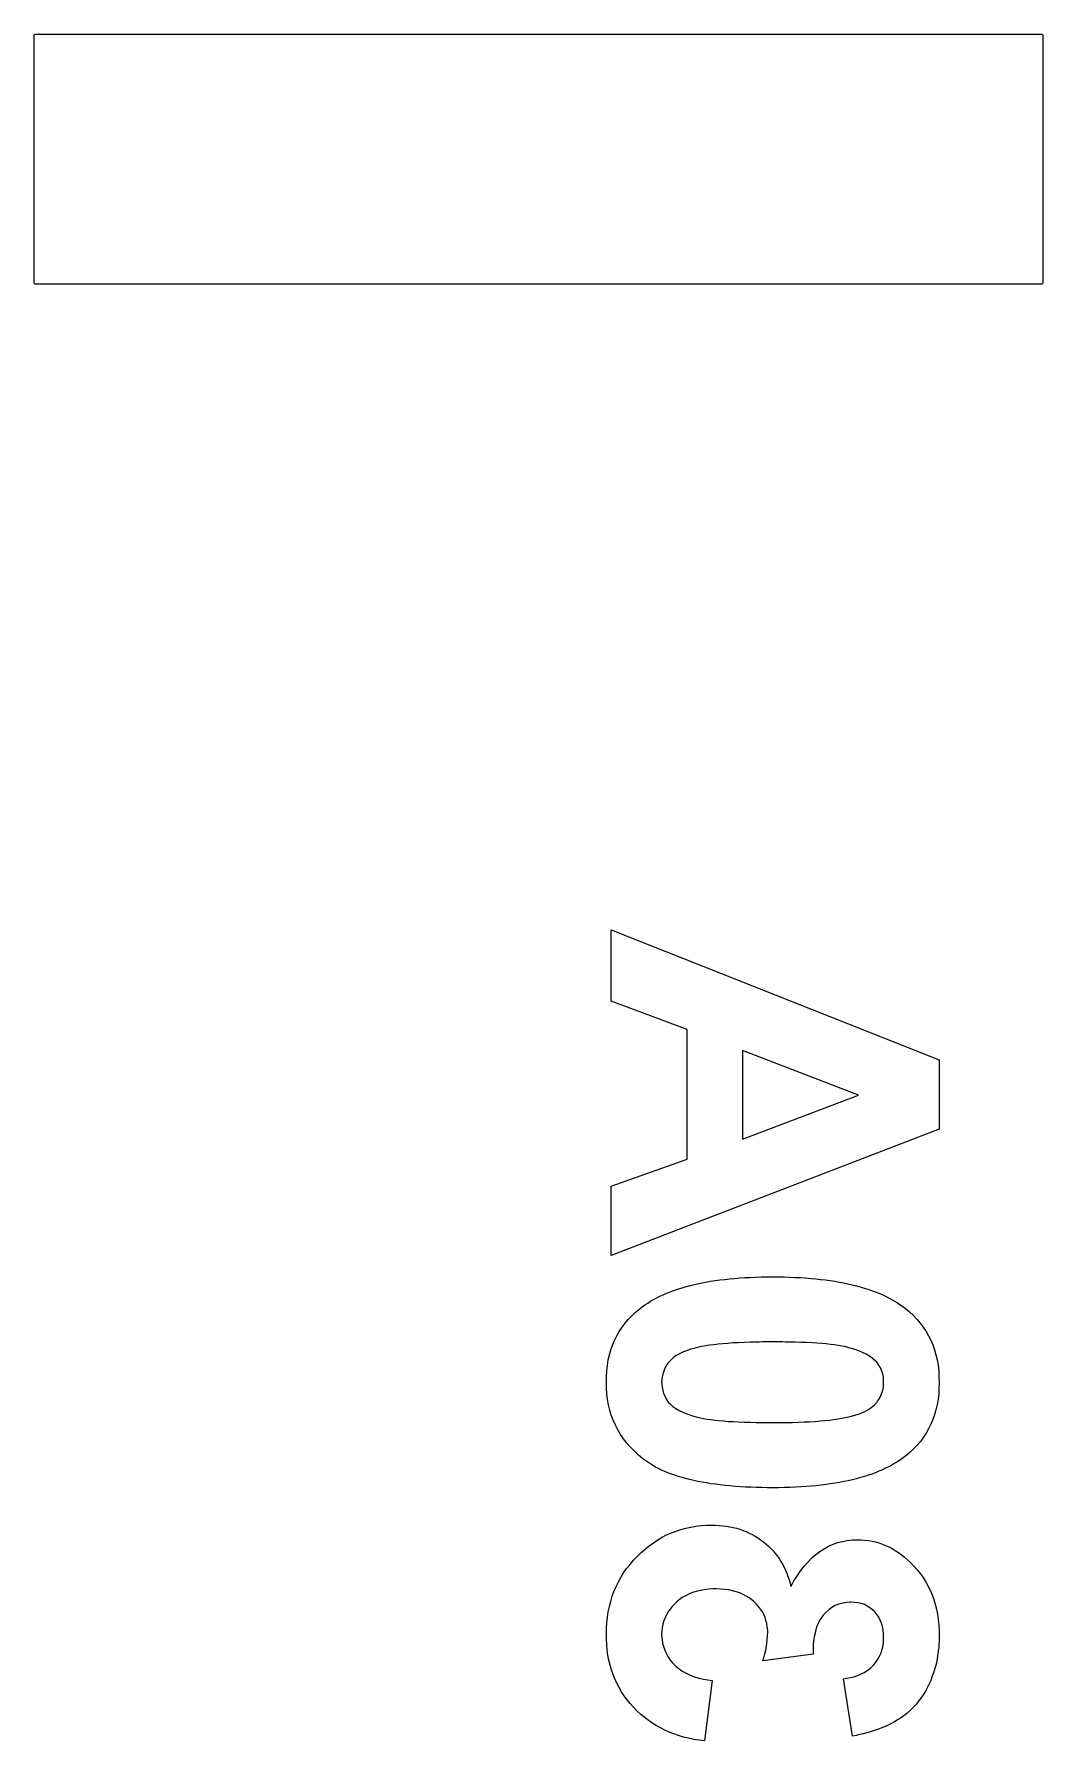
# Model space of a CAD drawing. Extents: x 102.4 to 200.2, y -128.1 to -62.9.
# Drawn here: x 114.17 to 118.86, y -80.29 to -72.35 of the extents above; entities that cross this region are included whole.
import ezdxf

# ---------------------------------------------------------------- set-up
doc = ezdxf.new("R2010")
doc.units = 0
doc.layers.add('BLACK', color=7, linetype='CONTINUOUS')

msp = doc.modelspace()

# ---------------------------------------------------------------- linework, layer by layer
at = {"layer": 'BLACK', "linetype": 'CONTINUOUS'}
for p, q in [((114.172, -72.3575), (114.174, -72.354)), ((114.172, -73.5105), (114.172, -72.3575)), ((114.174, -72.354), (114.177, -72.3525)), ((114.177, -72.3525), (118.856, -72.3525)), ((118.856, -72.3525), (118.86, -72.354)), ((118.86, -72.354), (118.861, -72.3575)), ((118.861, -72.3575), (118.861, -73.5105)), ((114.174, -73.5141), (114.172, -73.5105)), ((114.177, -73.5155), (114.174, -73.5141)), ((118.856, -73.5155), (114.177, -73.5155)), ((118.86, -73.5141), (118.856, -73.5155)), ((118.861, -73.5105), (118.86, -73.5141)), ((116.855, -76.8489), (116.855, -76.5174)), ((116.855, -76.5174), (118.379, -77.1222)), ((117.207, -76.9808), (116.855, -76.8489)), ((117.207, -77.079), (117.207, -76.9808)), ((117.207, -77.5849), (117.207, -77.079)), ((118.004, -77.2871), (117.465, -77.079)), ((117.465, -77.079), (117.465, -77.4912)), ((118.379, -77.1222), (118.379, -77.4446)), ((117.465, -77.4912), (118.004, -77.2871)), ((118.379, -77.4446), (116.855, -78.033)), ((116.855, -77.7095), (117.207, -77.5849)), ((116.855, -78.033), (116.855, -77.7095)), ((117.198, -78.1785), (117.216, -78.1734)), ((117.216, -78.1734), (117.235, -78.1687)), ((117.235, -78.1687), (117.255, -78.1642)), ((117.255, -78.1642), (117.275, -78.16)), ((117.275, -78.16), (117.295, -78.156)), ((117.295, -78.156), (117.316, -78.1524)), ((117.316, -78.1524), (117.338, -78.1491)), ((117.338, -78.1491), (117.36, -78.146)), ((117.36, -78.146), (117.382, -78.1433)), ((117.382, -78.1433), (117.405, -78.1408)), ((117.405, -78.1408), (117.428, -78.1387)), ((117.428, -78.1387), (117.452, -78.1368)), ((117.452, -78.1368), (117.476, -78.1352)), ((117.476, -78.1352), (117.501, -78.1339)), ((117.501, -78.1339), (117.526, -78.1329)), ((117.526, -78.1329), (117.552, -78.1321)), ((117.552, -78.1321), (117.578, -78.1317)), ((117.578, -78.1317), (117.605, -78.1316)), ((117.605, -78.1316), (117.632, -78.1317)), ((117.632, -78.1317), (117.658, -78.1321)), ((117.658, -78.1321), (117.684, -78.1329)), ((117.684, -78.1329), (117.709, -78.1339)), ((117.709, -78.1339), (117.734, -78.1352)), ((117.734, -78.1352), (117.758, -78.1367)), ((117.758, -78.1367), (117.782, -78.1386)), ((117.782, -78.1386), (117.805, -78.1408)), ((117.805, -78.1408), (117.828, -78.1432)), ((117.828, -78.1432), (117.85, -78.1459)), ((117.85, -78.1459), (117.872, -78.149)), ((117.872, -78.149), (117.894, -78.1523)), ((117.894, -78.1523), (117.915, -78.1559)), ((117.915, -78.1559), (117.935, -78.1597)), ((117.935, -78.1597), (117.955, -78.1639)), ((117.955, -78.1639), (117.975, -78.1684)), ((117.975, -78.1684), (117.994, -78.1731)), ((117.994, -78.1731), (118.012, -78.1782)), ((118.012, -78.1782), (118.03, -78.1835)), ((117.011, -78.262), (117.024, -78.2534)), ((117.024, -78.2534), (117.037, -78.2452)), ((117.037, -78.2452), (117.051, -78.2372)), ((117.051, -78.2372), (117.066, -78.2295)), ((117.066, -78.2295), (117.08, -78.2221)), ((117.08, -78.2221), (117.096, -78.215)), ((117.096, -78.215), (117.112, -78.2082)), ((117.112, -78.2082), (117.128, -78.2017)), ((117.128, -78.2017), (117.145, -78.1955)), ((117.145, -78.1955), (117.162, -78.1895)), ((117.162, -78.1895), (117.179, -78.1839)), ((117.179, -78.1839), (117.198, -78.1785)), ((118.03, -78.1835), (118.048, -78.1891)), ((118.048, -78.1891), (118.065, -78.195)), ((118.065, -78.195), (118.082, -78.2012)), ((118.082, -78.2012), (118.098, -78.2076)), ((118.098, -78.2076), (118.114, -78.2144)), ((118.114, -78.2144), (118.129, -78.2215)), ((118.129, -78.2215), (118.144, -78.2288)), ((118.144, -78.2288), (118.158, -78.2364)), ((118.158, -78.2364), (118.172, -78.2443)), ((118.172, -78.2443), (118.185, -78.2525)), ((118.185, -78.2525), (118.198, -78.261)), ((116.919, -78.3473), (116.934, -78.3293)), ((116.934, -78.3293), (116.95, -78.3121)), ((116.95, -78.3121), (116.968, -78.2957)), ((116.968, -78.2957), (116.987, -78.2799)), ((116.987, -78.2799), (116.999, -78.2708)), ((116.999, -78.2708), (117.011, -78.262)), ((118.198, -78.261), (118.21, -78.2698)), ((118.21, -78.2698), (118.222, -78.2788)), ((118.222, -78.2788), (118.241, -78.2947)), ((118.241, -78.2947), (118.259, -78.3113)), ((118.259, -78.3113), (118.275, -78.3286)), ((118.275, -78.3286), (118.291, -78.3467)), ((116.87, -78.4268), (116.881, -78.4058)), ((116.881, -78.4058), (116.892, -78.3855)), ((116.892, -78.3855), (116.905, -78.3661)), ((116.905, -78.3661), (116.919, -78.3473)), ((118.291, -78.3467), (118.305, -78.3655)), ((118.305, -78.3655), (118.318, -78.3851)), ((118.318, -78.3851), (118.329, -78.4054)), ((118.329, -78.4054), (118.34, -78.4265)), ((116.841, -78.5182), (116.847, -78.4942)), ((116.847, -78.4942), (116.853, -78.471)), ((116.853, -78.471), (116.861, -78.4485)), ((116.861, -78.4485), (116.87, -78.4268)), ((117.16, -78.4954), (117.147, -78.504)), ((117.175, -78.4874), (117.16, -78.4954)), ((117.191, -78.48), (117.175, -78.4874)), ((117.209, -78.4733), (117.191, -78.48)), ((117.223, -78.4686), (117.209, -78.4733)), ((117.239, -78.4642), (117.223, -78.4686)), ((117.26, -78.4588), (117.239, -78.4642)), ((117.276, -78.4556), (117.26, -78.4588)), ((117.293, -78.4525), (117.276, -78.4556)), ((117.311, -78.4497), (117.293, -78.4525)), ((117.331, -78.4471), (117.311, -78.4497)), ((117.351, -78.4448), (117.331, -78.4471)), ((117.373, -78.4427), (117.351, -78.4448)), ((117.396, -78.4408), (117.373, -78.4427)), ((117.42, -78.4391), (117.396, -78.4408)), ((117.445, -78.4377), (117.42, -78.4391)), ((117.472, -78.4366), (117.445, -78.4377)), ((117.499, -78.4356), (117.472, -78.4366)), ((117.528, -78.4349), (117.499, -78.4356)), ((117.543, -78.4346), (117.528, -78.4349)), ((117.558, -78.4344), (117.543, -78.4346)), ((117.573, -78.4343), (117.558, -78.4344)), ((117.589, -78.4342), (117.573, -78.4343)), ((117.605, -78.4342), (117.589, -78.4342)), ((117.621, -78.4342), (117.605, -78.4342)), ((117.637, -78.4343), (117.621, -78.4342)), ((117.652, -78.4344), (117.637, -78.4343)), ((117.667, -78.4346), (117.652, -78.4344)), ((117.682, -78.4348), (117.667, -78.4346)), ((117.71, -78.4355), (117.682, -78.4348)), ((117.737, -78.4363), (117.71, -78.4355)), ((117.763, -78.4373), (117.737, -78.4363)), ((117.788, -78.4386), (117.763, -78.4373)), ((117.811, -78.4401), (117.788, -78.4386)), ((117.833, -78.4417), (117.811, -78.4401)), ((117.854, -78.4436), (117.833, -78.4417)), ((117.874, -78.4457), (117.854, -78.4436)), ((117.892, -78.448), (117.874, -78.4457)), ((117.909, -78.4505), (117.892, -78.448)), ((117.925, -78.4532), (117.909, -78.4505)), ((117.94, -78.4561), (117.925, -78.4532)), ((117.959, -78.4609), (117.94, -78.4561)), ((117.977, -78.4661), (117.959, -78.4609)), ((117.993, -78.4715), (117.977, -78.4661)), ((118.009, -78.4771), (117.993, -78.4715)), ((118.023, -78.483), (118.009, -78.4771)), ((118.04, -78.4912), (118.023, -78.483)), ((118.055, -78.4999), (118.04, -78.4912)), ((118.34, -78.4265), (118.349, -78.4483)), ((118.349, -78.4483), (118.357, -78.4708)), ((118.357, -78.4708), (118.364, -78.4941)), ((118.364, -78.4941), (118.369, -78.5182)), ((116.832, -78.5947), (116.834, -78.5685)), ((116.834, -78.5685), (116.837, -78.543)), ((116.837, -78.543), (116.841, -78.5182)), ((117.097, -78.5751), (117.093, -78.5901)), ((117.102, -78.5606), (117.097, -78.5751)), ((117.109, -78.5466), (117.102, -78.5606)), ((117.118, -78.5332), (117.109, -78.5466)), ((117.122, -78.528), (117.118, -78.5332)), ((117.134, -78.5155), (117.122, -78.528)), ((117.147, -78.504), (117.134, -78.5155)), ((118.068, -78.5091), (118.055, -78.4999)), ((118.079, -78.5187), (118.068, -78.5091)), ((118.089, -78.5287), (118.079, -78.5187)), ((118.098, -78.5417), (118.089, -78.5287)), ((118.106, -78.5553), (118.098, -78.5417)), ((118.112, -78.5694), (118.106, -78.5553)), ((118.117, -78.5841), (118.112, -78.5694)), ((118.369, -78.5182), (118.374, -78.5429)), ((118.374, -78.5429), (118.377, -78.5685)), ((118.377, -78.5685), (118.378, -78.5947)), ((116.832, -78.6218), (116.832, -78.5947)), ((116.832, -78.649), (116.832, -78.6218)), ((116.834, -78.6756), (116.832, -78.649)), ((117.09, -78.6057), (117.089, -78.6218)), ((117.089, -78.6218), (117.09, -78.6283)), ((117.093, -78.5901), (117.09, -78.6057)), ((117.09, -78.6283), (117.091, -78.6441)), ((117.091, -78.6441), (117.094, -78.6594)), ((118.114, -78.6685), (118.118, -78.6534)), ((118.12, -78.5994), (118.117, -78.5841)), ((118.118, -78.6534), (118.12, -78.6379)), ((118.121, -78.6153), (118.12, -78.5994)), ((118.12, -78.6379), (118.121, -78.6218)), ((118.121, -78.6218), (118.121, -78.6153)), ((118.378, -78.6488), (118.377, -78.6751)), ((118.378, -78.5947), (118.379, -78.6218)), ((118.379, -78.6218), (118.378, -78.6488)), ((116.838, -78.7015), (116.834, -78.6756)), ((116.842, -78.7267), (116.838, -78.7015)), ((116.848, -78.7513), (116.842, -78.7267)), ((117.094, -78.6594), (117.098, -78.6742)), ((117.098, -78.6742), (117.105, -78.6884)), ((117.105, -78.6884), (117.112, -78.7021)), ((117.112, -78.7021), (117.121, -78.7152)), ((117.121, -78.7152), (117.128, -78.7227)), ((117.128, -78.7227), (117.141, -78.7346)), ((118.063, -78.7396), (118.077, -78.728)), ((118.077, -78.728), (118.089, -78.7155)), ((118.089, -78.7155), (118.092, -78.7103)), ((118.092, -78.7103), (118.101, -78.6969)), ((118.101, -78.6969), (118.108, -78.6829)), ((118.108, -78.6829), (118.114, -78.6685)), ((118.369, -78.7254), (118.364, -78.7495)), ((118.374, -78.7006), (118.369, -78.7254)), ((118.377, -78.6751), (118.374, -78.7006)), ((116.855, -78.7752), (116.848, -78.7513)), ((116.864, -78.7984), (116.855, -78.7752)), ((116.874, -78.821), (116.864, -78.7984)), ((117.141, -78.7346), (117.155, -78.7437)), ((117.155, -78.7437), (117.17, -78.7524)), ((117.17, -78.7524), (117.187, -78.7606)), ((117.187, -78.7606), (117.201, -78.7664)), ((117.201, -78.7664), (117.216, -78.7721)), ((117.216, -78.7721), (117.232, -78.7775)), ((117.232, -78.7775), (117.25, -78.7826)), ((117.25, -78.7826), (117.269, -78.7874)), ((117.269, -78.7874), (117.284, -78.7903)), ((117.284, -78.7903), (117.3, -78.793)), ((117.3, -78.793), (117.317, -78.7955)), ((117.317, -78.7955), (117.336, -78.7978)), ((117.336, -78.7978), (117.355, -78.7999)), ((117.355, -78.7999), (117.376, -78.8018)), ((117.376, -78.8018), (117.398, -78.8035)), ((117.398, -78.8035), (117.422, -78.8049)), ((117.422, -78.8049), (117.446, -78.8062)), ((117.446, -78.8062), (117.472, -78.8072)), ((117.472, -78.8072), (117.5, -78.8081)), ((117.5, -78.8081), (117.528, -78.8087)), ((117.528, -78.8087), (117.543, -78.8089)), ((117.543, -78.8089), (117.558, -78.8091)), ((117.558, -78.8091), (117.573, -78.8092)), ((117.573, -78.8092), (117.589, -78.8093)), ((117.589, -78.8093), (117.605, -78.8093)), ((117.605, -78.8093), (117.621, -78.8093)), ((117.621, -78.8093), (117.637, -78.8092)), ((117.637, -78.8092), (117.652, -78.8091)), ((117.652, -78.8091), (117.667, -78.8089)), ((117.667, -78.8089), (117.696, -78.8083)), ((117.696, -78.8083), (117.725, -78.8075)), ((117.725, -78.8075), (117.752, -78.8064)), ((117.752, -78.8064), (117.777, -78.8051)), ((117.777, -78.8051), (117.802, -78.8036)), ((117.802, -78.8036), (117.826, -78.8018)), ((117.826, -78.8018), (117.848, -78.7998)), ((117.848, -78.7998), (117.869, -78.7976)), ((117.869, -78.7976), (117.889, -78.7951)), ((117.889, -78.7951), (117.908, -78.7924)), ((117.908, -78.7924), (117.926, -78.7895)), ((117.926, -78.7895), (117.942, -78.7863)), ((117.942, -78.7863), (117.958, -78.7829)), ((117.958, -78.7829), (117.972, -78.7793)), ((117.972, -78.7793), (117.987, -78.7749)), ((117.987, -78.7749), (118.002, -78.7702)), ((118.002, -78.7702), (118.019, -78.7635)), ((118.019, -78.7635), (118.036, -78.7561)), ((118.036, -78.7561), (118.05, -78.7481)), ((118.05, -78.7481), (118.063, -78.7396)), ((118.349, -78.7953), (118.34, -78.817)), ((118.357, -78.7727), (118.349, -78.7953)), ((118.364, -78.7495), (118.357, -78.7727)), ((116.885, -78.8429), (116.874, -78.821)), ((116.898, -78.8641), (116.885, -78.8429)), ((116.912, -78.8847), (116.898, -78.8641)), ((116.927, -78.9046), (116.912, -78.8847)), ((118.306, -78.8778), (118.292, -78.8965)), ((118.319, -78.8583), (118.306, -78.8778)), ((118.33, -78.838), (118.319, -78.8583)), ((118.34, -78.817), (118.33, -78.838)), ((116.944, -78.9238), (116.927, -78.9046)), ((116.962, -78.9424), (116.944, -78.9238)), ((116.981, -78.9603), (116.962, -78.9424)), ((117.002, -78.9775), (116.981, -78.9603)), ((118.224, -78.9639), (118.212, -78.9731)), ((118.243, -78.9482), (118.224, -78.9639)), ((118.26, -78.9317), (118.243, -78.9482)), ((118.277, -78.9145), (118.26, -78.9317)), ((118.292, -78.8965), (118.277, -78.9145)), ((117.024, -78.9938), (117.002, -78.9775)), ((117.048, -79.0091), (117.024, -78.9938)), ((117.061, -79.0163), (117.048, -79.0091)), ((117.075, -79.0233), (117.061, -79.0163)), ((117.089, -79.03), (117.075, -79.0233)), ((117.103, -79.0365), (117.089, -79.03)), ((117.118, -79.0427), (117.103, -79.0365)), ((117.134, -79.0486), (117.118, -79.0427)), ((117.15, -79.0543), (117.134, -79.0486)), ((118.066, -79.0484), (118.049, -79.0544)), ((118.083, -79.0422), (118.066, -79.0484)), ((118.099, -79.0357), (118.083, -79.0422)), ((118.115, -79.0289), (118.099, -79.0357)), ((118.13, -79.0218), (118.115, -79.0289)), ((118.145, -79.0144), (118.13, -79.0218)), ((118.159, -79.0067), (118.145, -79.0144)), ((118.173, -78.9987), (118.159, -79.0067)), ((118.187, -78.9905), (118.173, -78.9987)), ((118.2, -78.9819), (118.187, -78.9905)), ((118.212, -78.9731), (118.2, -78.9819)), ((117.166, -79.0597), (117.15, -79.0543)), ((117.184, -79.0648), (117.166, -79.0597)), ((117.201, -79.0697), (117.184, -79.0648)), ((117.219, -79.0743), (117.201, -79.0697)), ((117.238, -79.0786), (117.219, -79.0743)), ((117.257, -79.0827), (117.238, -79.0786)), ((117.277, -79.0865), (117.257, -79.0827)), ((117.297, -79.0901), (117.277, -79.0865)), ((117.318, -79.0934), (117.297, -79.0901)), ((117.339, -79.0964), (117.318, -79.0934)), ((117.361, -79.0991), (117.339, -79.0964)), ((117.384, -79.1017), (117.361, -79.0991)), ((117.406, -79.1039), (117.384, -79.1017)), ((117.43, -79.1059), (117.406, -79.1039)), ((117.454, -79.1076), (117.43, -79.1059)), ((117.478, -79.109), (117.454, -79.1076)), ((117.503, -79.1102), (117.478, -79.109)), ((117.528, -79.1111), (117.503, -79.1102)), ((117.554, -79.1118), (117.528, -79.1111)), ((117.581, -79.1122), (117.554, -79.1118)), ((117.608, -79.1123), (117.581, -79.1122)), ((117.634, -79.1122), (117.608, -79.1123)), ((117.66, -79.1117), (117.634, -79.1122)), ((117.686, -79.111), (117.66, -79.1117)), ((117.711, -79.11), (117.686, -79.111)), ((117.736, -79.1087), (117.711, -79.11)), ((117.76, -79.1071), (117.736, -79.1087)), ((117.784, -79.1052), (117.76, -79.1071)), ((117.807, -79.103), (117.784, -79.1052)), ((117.83, -79.1006), (117.807, -79.103)), ((117.852, -79.0978), (117.83, -79.1006)), ((117.874, -79.0948), (117.852, -79.0978)), ((117.895, -79.0915), (117.874, -79.0948)), ((117.916, -79.0878), (117.895, -79.0915)), ((117.936, -79.0839), (117.916, -79.0878)), ((117.956, -79.0797), (117.936, -79.0839)), ((117.976, -79.0752), (117.956, -79.0797)), ((117.995, -79.0704), (117.976, -79.0752)), ((118.013, -79.0654), (117.995, -79.0704)), ((118.032, -79.06), (118.013, -79.0654)), ((118.049, -79.0544), (118.032, -79.06)), ((117.248, -79.2911), (117.272, -79.2882)), ((117.272, -79.2882), (117.297, -79.2865)), ((117.297, -79.2865), (117.322, -79.286)), ((117.322, -79.286), (117.34, -79.2863)), ((117.34, -79.2863), (117.357, -79.2872)), ((117.357, -79.2872), (117.374, -79.2887)), ((117.374, -79.2887), (117.39, -79.2908)), ((117.031, -79.382), (117.051, -79.3678)), ((117.051, -79.3678), (117.071, -79.3547)), ((117.071, -79.3547), (117.091, -79.3428)), ((117.091, -79.3428), (117.112, -79.332)), ((117.112, -79.332), (117.134, -79.3223)), ((117.134, -79.3223), (117.156, -79.3138)), ((117.156, -79.3138), (117.178, -79.3064)), ((117.178, -79.3064), (117.201, -79.3002)), ((117.201, -79.3002), (117.224, -79.2951)), ((117.224, -79.2951), (117.248, -79.2911)), ((117.39, -79.2908), (117.406, -79.2936)), ((117.406, -79.2936), (117.422, -79.2969)), ((117.422, -79.2969), (117.437, -79.3009)), ((117.437, -79.3009), (117.452, -79.3055)), ((117.452, -79.3055), (117.467, -79.3107)), ((117.467, -79.3107), (117.482, -79.3165)), ((117.482, -79.3165), (117.496, -79.3229)), ((117.496, -79.3229), (117.51, -79.3299)), ((117.51, -79.3299), (117.523, -79.3375)), ((117.523, -79.3375), (117.536, -79.3457)), ((117.536, -79.3457), (117.549, -79.3546)), ((117.549, -79.3546), (117.562, -79.364)), ((117.562, -79.364), (117.574, -79.3739)), ((117.886, -79.3753), (117.908, -79.3677)), ((117.908, -79.3677), (117.93, -79.3618)), ((117.93, -79.3618), (117.952, -79.3575)), ((117.952, -79.3575), (117.976, -79.355)), ((117.976, -79.355), (118, -79.3541)), ((118, -79.3541), (118.017, -79.3545)), ((118.017, -79.3545), (118.034, -79.3558)), ((118.034, -79.3558), (118.05, -79.3579)), ((118.05, -79.3579), (118.067, -79.3608)), ((118.067, -79.3608), (118.083, -79.3645)), ((118.083, -79.3645), (118.099, -79.3691)), ((116.958, -79.4498), (116.975, -79.4314)), ((116.975, -79.4314), (116.993, -79.4138)), ((116.993, -79.4138), (117.012, -79.3973)), ((117.012, -79.3973), (117.031, -79.382)), ((117.574, -79.3739), (117.585, -79.3842)), ((117.585, -79.3842), (117.596, -79.395)), ((117.596, -79.395), (117.607, -79.4061)), ((117.607, -79.4061), (117.617, -79.4176)), ((117.617, -79.4176), (117.626, -79.4296)), ((117.626, -79.4296), (117.635, -79.4419)), ((117.635, -79.4419), (117.643, -79.4547)), ((117.77, -79.4568), (117.787, -79.439)), ((117.787, -79.439), (117.806, -79.4229)), ((117.806, -79.4229), (117.825, -79.4084)), ((117.825, -79.4084), (117.845, -79.3957)), ((117.845, -79.3957), (117.865, -79.3847)), ((117.865, -79.3847), (117.886, -79.3753)), ((118.099, -79.3691), (118.115, -79.3745)), ((118.115, -79.3745), (118.13, -79.3807)), ((118.13, -79.3807), (118.145, -79.3877)), ((118.145, -79.3877), (118.16, -79.3956)), ((118.16, -79.3956), (118.175, -79.4043)), ((118.175, -79.4043), (118.19, -79.4139)), ((118.19, -79.4139), (118.204, -79.4243)), ((118.204, -79.4243), (118.218, -79.4355)), ((118.218, -79.4355), (118.232, -79.4475)), ((118.232, -79.4475), (118.246, -79.4604)), ((116.899, -79.5291), (116.912, -79.5084)), ((116.912, -79.5084), (116.926, -79.4883)), ((116.926, -79.4883), (116.942, -79.4688)), ((116.942, -79.4688), (116.958, -79.4498)), ((117.643, -79.4547), (117.651, -79.4678)), ((117.651, -79.4678), (117.658, -79.4814)), ((117.658, -79.4814), (117.665, -79.4954)), ((117.665, -79.4954), (117.671, -79.5098)), ((117.671, -79.5098), (117.676, -79.5246)), ((117.676, -79.5246), (117.681, -79.5398)), ((117.704, -79.5451), (117.72, -79.5205)), ((117.72, -79.5205), (117.736, -79.4975)), ((117.736, -79.4975), (117.752, -79.4763)), ((117.752, -79.4763), (117.77, -79.4568)), ((118.246, -79.4604), (118.262, -79.4768)), ((118.262, -79.4768), (118.277, -79.4938)), ((118.277, -79.4938), (118.291, -79.5116)), ((118.291, -79.5116), (118.304, -79.5299)), ((116.859, -79.6172), (116.867, -79.5944)), ((116.867, -79.5944), (116.877, -79.572)), ((116.877, -79.572), (116.888, -79.5503)), ((116.888, -79.5503), (116.899, -79.5291)), ((117.216, -79.6068), (117.2, -79.6145)), ((117.233, -79.6001), (117.216, -79.6068)), ((117.25, -79.5945), (117.233, -79.6001)), ((117.269, -79.59), (117.25, -79.5945)), ((117.288, -79.5866), (117.269, -79.59)), ((117.308, -79.5842), (117.288, -79.5866)), ((117.329, -79.583), (117.308, -79.5842)), ((117.343, -79.5827), (117.329, -79.583)), ((117.363, -79.5832), (117.343, -79.5827)), ((117.383, -79.5848), (117.363, -79.5832)), ((117.401, -79.5874), (117.383, -79.5848)), ((117.419, -79.591), (117.401, -79.5874)), ((117.436, -79.5957), (117.419, -79.591)), ((117.452, -79.6014), (117.436, -79.5957)), ((117.468, -79.6081), (117.452, -79.6014)), ((117.681, -79.5398), (117.686, -79.5554)), ((117.686, -79.5554), (117.69, -79.5714)), ((117.69, -79.5714), (117.697, -79.558)), ((117.697, -79.558), (117.704, -79.5451)), ((118.304, -79.5299), (118.316, -79.549)), ((118.316, -79.549), (118.327, -79.5687)), ((118.327, -79.5687), (118.337, -79.5891)), ((118.337, -79.5891), (118.346, -79.6101)), ((116.841, -79.6892), (116.846, -79.6647)), ((116.846, -79.6647), (116.852, -79.6407)), ((116.852, -79.6407), (116.859, -79.6172)), ((117.128, -79.6766), (117.119, -79.6897)), ((117.138, -79.6641), (117.128, -79.6766)), ((117.15, -79.652), (117.138, -79.6641)), ((117.158, -79.6443), (117.15, -79.652)), ((117.171, -79.6333), (117.158, -79.6443)), ((117.185, -79.6234), (117.171, -79.6333)), ((117.2, -79.6145), (117.185, -79.6234)), ((117.482, -79.6159), (117.468, -79.6081)), ((117.496, -79.6247), (117.482, -79.6159)), ((117.509, -79.6346), (117.496, -79.6247)), ((117.517, -79.6417), (117.509, -79.6346)), ((117.529, -79.6529), (117.517, -79.6417)), ((117.539, -79.6646), (117.529, -79.6529)), ((117.549, -79.6767), (117.539, -79.6646)), ((117.557, -79.6893), (117.549, -79.6767)), ((117.866, -79.6795), (117.852, -79.692)), ((117.88, -79.6688), (117.866, -79.6795)), ((117.896, -79.6601), (117.88, -79.6688)), ((117.913, -79.6534), (117.896, -79.6601)), ((117.931, -79.6485), (117.913, -79.6534)), ((117.95, -79.6456), (117.931, -79.6485)), ((117.964, -79.6447), (117.95, -79.6456)), ((117.969, -79.6446), (117.964, -79.6447)), ((117.986, -79.6454), (117.969, -79.6446)), ((118.002, -79.6475), (117.986, -79.6454)), ((118.017, -79.651), (118.002, -79.6475)), ((118.032, -79.656), (118.017, -79.651)), ((118.045, -79.6624), (118.032, -79.656)), ((118.057, -79.6702), (118.045, -79.6624)), ((118.069, -79.6794), (118.057, -79.6702)), ((118.08, -79.6901), (118.069, -79.6794)), ((118.346, -79.6101), (118.354, -79.6318)), ((118.354, -79.6318), (118.36, -79.6542)), ((118.36, -79.6542), (118.366, -79.6772)), ((118.366, -79.6772), (118.371, -79.7009)), ((116.832, -79.7662), (116.834, -79.74)), ((116.834, -79.74), (116.837, -79.7143)), ((116.837, -79.7143), (116.841, -79.6892)), ((117.092, -79.7623), (117.09, -79.7783)), ((117.095, -79.7468), (117.092, -79.7623)), ((117.099, -79.7318), (117.095, -79.7468)), ((117.105, -79.7172), (117.099, -79.7318)), ((117.111, -79.7032), (117.105, -79.7172)), ((117.119, -79.6897), (117.111, -79.7032)), ((117.564, -79.7023), (117.557, -79.6893)), ((117.57, -79.7158), (117.564, -79.7023)), ((117.574, -79.7297), (117.57, -79.7158)), ((117.578, -79.7441), (117.574, -79.7297)), ((117.58, -79.7589), (117.578, -79.7441)), ((117.582, -79.7742), (117.58, -79.7589)), ((117.811, -79.7555), (117.806, -79.7711)), ((117.818, -79.7408), (117.811, -79.7555)), ((117.825, -79.7272), (117.818, -79.7408)), ((117.833, -79.7145), (117.825, -79.7272)), ((117.839, -79.7066), (117.833, -79.7145)), ((117.852, -79.692), (117.839, -79.7066)), ((118.089, -79.7018), (118.08, -79.6901)), ((118.098, -79.7145), (118.089, -79.7018)), ((118.105, -79.7281), (118.098, -79.7145)), ((118.111, -79.7427), (118.105, -79.7281)), ((118.115, -79.7583), (118.111, -79.7427)), ((118.119, -79.7748), (118.115, -79.7583)), ((118.371, -79.7009), (118.374, -79.7252)), ((118.374, -79.7252), (118.377, -79.7502)), ((118.377, -79.7502), (118.379, -79.7759)), ((116.832, -79.793), (116.832, -79.7662)), ((116.832, -79.8183), (116.832, -79.793)), ((116.834, -79.8431), (116.832, -79.8183)), ((116.836, -79.8674), (116.834, -79.8431)), ((117.09, -79.7783), (117.089, -79.7949)), ((117.089, -79.7949), (117.09, -79.8052)), ((117.09, -79.8052), (117.091, -79.8203)), ((117.091, -79.8203), (117.093, -79.8351)), ((117.093, -79.8351), (117.097, -79.8493)), ((117.576, -79.8499), (117.578, -79.8334)), ((117.578, -79.8334), (117.58, -79.8176)), ((117.58, -79.8176), (117.581, -79.8025)), ((117.581, -79.8025), (117.582, -79.7846)), ((117.582, -79.7846), (117.582, -79.7742)), ((117.794, -79.8436), (117.793, -79.8642)), ((117.795, -79.824), (117.794, -79.8436)), ((117.798, -79.8054), (117.795, -79.824)), ((117.802, -79.7878), (117.798, -79.8054)), ((117.806, -79.7711), (117.802, -79.7878)), ((118.118, -79.8463), (118.12, -79.8288)), ((118.121, -79.7922), (118.119, -79.7748)), ((118.12, -79.8288), (118.121, -79.8106)), ((118.121, -79.8106), (118.121, -79.7922)), ((118.378, -79.8405), (118.377, -79.8555)), ((118.379, -79.8253), (118.378, -79.8405)), ((118.379, -79.7759), (118.379, -79.8022)), ((118.379, -79.8022), (118.379, -79.8099)), ((118.379, -79.8099), (118.379, -79.8253)), ((116.839, -79.8911), (116.836, -79.8674)), ((116.844, -79.9142), (116.839, -79.8911)), ((116.849, -79.9368), (116.844, -79.9142)), ((117.097, -79.8493), (117.103, -79.8677)), ((117.103, -79.8677), (117.111, -79.8853)), ((117.111, -79.8853), (117.121, -79.9021)), ((117.121, -79.9021), (117.129, -79.9141)), ((117.129, -79.9141), (117.139, -79.9258)), ((117.793, -79.8857), (117.56, -79.9176)), ((117.56, -79.9176), (117.564, -79.9033)), ((117.564, -79.9033), (117.569, -79.8848)), ((117.569, -79.8848), (117.573, -79.867)), ((117.573, -79.867), (117.576, -79.8499)), ((117.793, -79.8642), (117.793, -79.8857)), ((118.073, -79.9374), (118.084, -79.9238)), ((118.084, -79.9238), (118.094, -79.9097)), ((118.094, -79.9097), (118.102, -79.8948)), ((118.102, -79.8948), (118.109, -79.8793)), ((118.109, -79.8793), (118.114, -79.8631)), ((118.114, -79.8631), (118.118, -79.8463)), ((118.37, -79.9066), (118.366, -79.9278)), ((118.373, -79.885), (118.37, -79.9066)), ((118.375, -79.8704), (118.373, -79.885)), ((118.377, -79.8555), (118.375, -79.8704)), ((116.856, -79.9589), (116.849, -79.9368)), ((116.863, -79.9804), (116.856, -79.9589)), ((116.871, -80.0014), (116.863, -79.9804)), ((116.881, -80.0218), (116.871, -80.0014)), ((117.139, -79.9258), (117.15, -79.937)), ((117.15, -79.937), (117.157, -79.9442)), ((117.157, -79.9442), (117.17, -79.9542)), ((117.17, -79.9542), (117.183, -79.9635)), ((117.183, -79.9635), (117.197, -79.972)), ((117.197, -79.972), (117.213, -79.9797)), ((117.213, -79.9797), (117.229, -79.9866)), ((117.229, -79.9866), (117.246, -79.9927)), ((117.246, -79.9927), (117.264, -79.998)), ((117.264, -79.998), (117.283, -80.0025)), ((117.283, -80.0025), (117.303, -80.0062)), ((117.934, -80.0011), (117.95, -79.9986)), ((117.976, -80.2678), (117.934, -80.0011)), ((117.95, -79.9986), (117.967, -79.9954)), ((117.967, -79.9954), (117.982, -79.9915)), ((117.982, -79.9915), (117.996, -79.9868)), ((117.996, -79.9868), (118.014, -79.9795)), ((118.014, -79.9795), (118.031, -79.9709)), ((118.031, -79.9709), (118.047, -79.961)), ((118.047, -79.961), (118.061, -79.9498)), ((118.061, -79.9498), (118.073, -79.9374)), ((118.347, -79.9889), (118.34, -80.0084)), ((118.354, -79.9689), (118.347, -79.9889)), ((118.36, -79.9486), (118.354, -79.9689)), ((118.366, -79.9278), (118.36, -79.9486)), ((116.891, -80.0417), (116.881, -80.0218)), ((116.902, -80.0611), (116.891, -80.0417)), ((116.915, -80.0799), (116.902, -80.0611)), ((116.928, -80.0981), (116.915, -80.0799)), ((117.324, -80.0092), (117.288, -80.2894)), ((117.303, -80.0062), (117.324, -80.0092)), ((118.305, -80.0749), (118.294, -80.0913)), ((118.315, -80.0578), (118.305, -80.0749)), ((118.325, -80.0399), (118.315, -80.0578)), ((118.331, -80.0275), (118.325, -80.0399)), ((118.34, -80.0084), (118.331, -80.0275)), ((116.942, -80.1158), (116.928, -80.0981)), ((116.958, -80.133), (116.942, -80.1158)), ((116.974, -80.1494), (116.958, -80.133)), ((116.99, -80.1649), (116.974, -80.1494)), ((118.229, -80.1614), (118.215, -80.173)), ((118.244, -80.1489), (118.229, -80.1614)), ((118.257, -80.1357), (118.244, -80.1489)), ((118.27, -80.1216), (118.257, -80.1357)), ((118.282, -80.1068), (118.27, -80.1216)), ((118.294, -80.0913), (118.282, -80.1068)), ((117.008, -80.1796), (116.99, -80.1649)), ((117.026, -80.1933), (117.008, -80.1796)), ((117.044, -80.2062), (117.026, -80.1933)), ((117.063, -80.2182), (117.044, -80.2062)), ((117.083, -80.2293), (117.063, -80.2182)), ((117.103, -80.2395), (117.083, -80.2293)), ((117.124, -80.2489), (117.103, -80.2395)), ((118.087, -80.2381), (118.073, -80.243)), ((118.102, -80.2329), (118.087, -80.2381)), ((118.115, -80.2276), (118.102, -80.2329)), ((118.135, -80.2191), (118.115, -80.2276)), ((118.154, -80.2102), (118.135, -80.2191)), ((118.172, -80.2008), (118.154, -80.2102)), ((118.189, -80.1908), (118.172, -80.2008)), ((118.199, -80.1839), (118.189, -80.1908)), ((118.215, -80.173), (118.199, -80.1839)), ((117.146, -80.2573), (117.124, -80.2489)), ((117.168, -80.2649), (117.146, -80.2573)), ((117.191, -80.2716), (117.168, -80.2649)), ((117.214, -80.2774), (117.191, -80.2716)), ((117.238, -80.2823), (117.214, -80.2774)), ((117.263, -80.2863), (117.238, -80.2823)), ((117.288, -80.2894), (117.263, -80.2863)), ((117.993, -80.2642), (117.976, -80.2678)), ((118.01, -80.2604), (117.993, -80.2642)), ((118.026, -80.2564), (118.01, -80.2604)), ((118.042, -80.2521), (118.026, -80.2564)), ((118.058, -80.2477), (118.042, -80.2521)), ((118.073, -80.243), (118.058, -80.2477))]:
    msp.add_line(p, q, dxfattribs=at)

doc.saveas('drawing.dxf')
